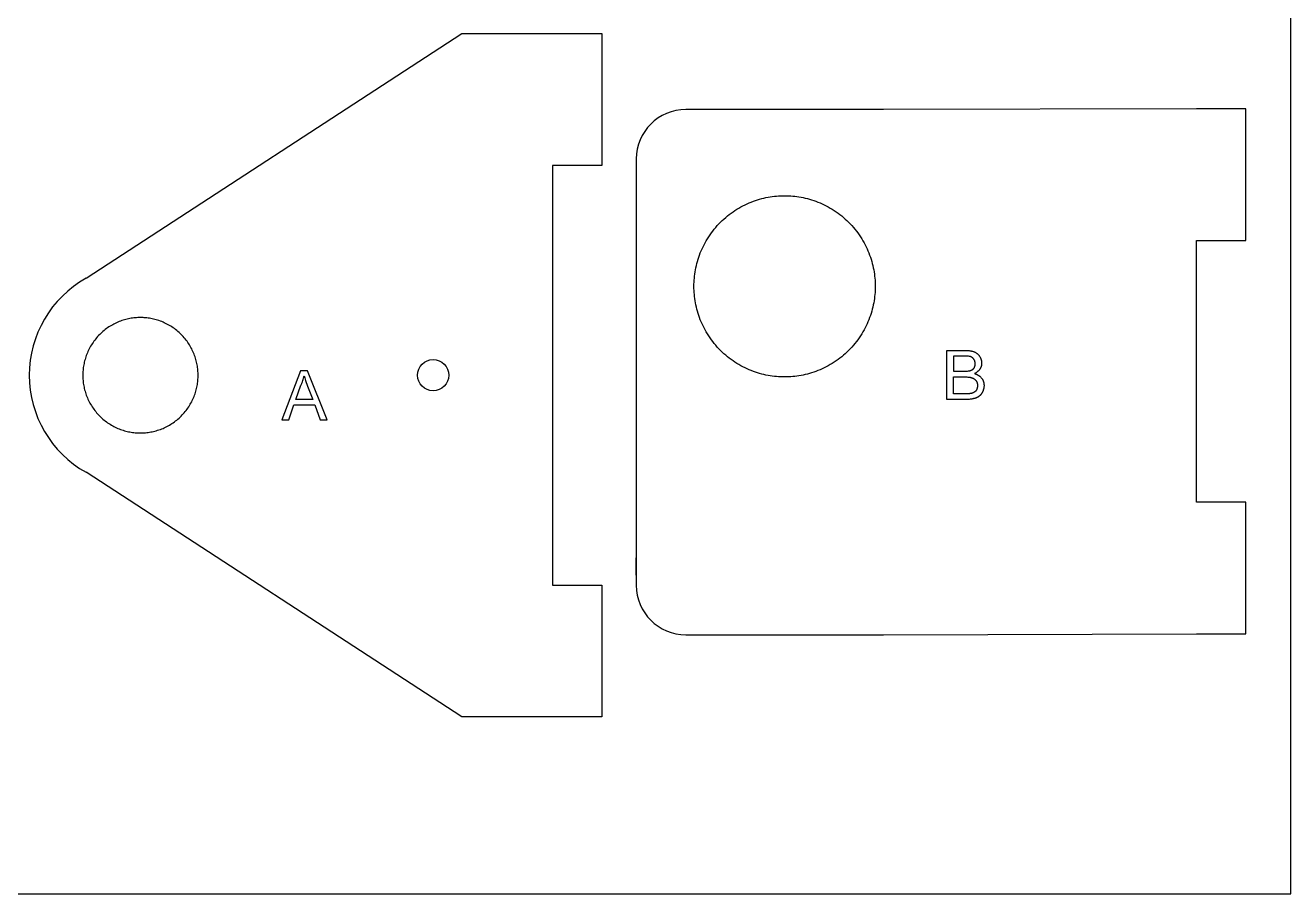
# Model space of a CAD drawing. Extents: x -681 to -116, y -32 to 76.
# Drawn here: x -192.9 to -116.1, y -31.6 to 21.1 of the extents above; entities that cross this region are included whole.
import ezdxf

# ---------------------------------------------------------------- set-up
doc = ezdxf.new("R2010")
doc.units = 0
doc.layers.add('DEFAULT', color=7, linetype='CONTINUOUS')
doc.layers.add('MAKE2D$VISIBLE$LINES', color=7, linetype='CONTINUOUS')

msp = doc.modelspace()

# ---------------------------------------------------------------- linework, layer by layer
at = {"layer": 'DEFAULT'}
for p, q in [((-116.133, -31.616), (-116.133, 76.384)), ((-140.853, 15.968), (-152.851, 15.968)), ((-121.851, 16.019), (-140.853, 15.968)), ((-118.851, 16.019), (-121.851, 16.019)), ((-118.851, 8.019), (-118.851, 16.019)), ((-155.851, 12.968), (-155.851, -12.278)), ((-149.742, 9.918), (-149.622, 9.991)), ((-149.622, 9.991), (-149.5, 10.06)), ((-149.5, 10.06), (-149.377, 10.125)), ((-149.377, 10.125), (-149.253, 10.187)), ((-149.253, 10.187), (-149.128, 10.246)), ((-149.128, 10.246), (-149.002, 10.301)), ((-149.002, 10.301), (-148.875, 10.353)), ((-148.875, 10.353), (-148.748, 10.402)), ((-148.748, 10.402), (-148.621, 10.447)), ((-148.621, 10.447), (-148.493, 10.489)), ((-148.493, 10.489), (-148.364, 10.527)), ((-148.364, 10.527), (-148.236, 10.562)), ((-148.236, 10.562), (-148.108, 10.594)), ((-148.108, 10.594), (-147.98, 10.622)), ((-147.98, 10.622), (-147.852, 10.648)), ((-147.852, 10.648), (-147.724, 10.67)), ((-147.724, 10.67), (-147.597, 10.689)), ((-147.597, 10.689), (-147.471, 10.704)), ((-147.471, 10.704), (-147.345, 10.717)), ((-147.345, 10.717), (-147.22, 10.727)), ((-147.22, 10.727), (-147.096, 10.734)), ((-147.096, 10.734), (-146.973, 10.738)), ((-146.973, 10.738), (-146.851, 10.74)), ((-146.851, 10.74), (-146.729, 10.738)), ((-146.729, 10.738), (-146.606, 10.734)), ((-146.606, 10.734), (-146.482, 10.727)), ((-146.482, 10.727), (-146.357, 10.717)), ((-146.357, 10.717), (-146.231, 10.704)), ((-146.231, 10.704), (-146.105, 10.689)), ((-146.105, 10.689), (-145.978, 10.67)), ((-145.978, 10.67), (-145.85, 10.648)), ((-145.85, 10.648), (-145.722, 10.622)), ((-145.722, 10.622), (-145.594, 10.594)), ((-145.594, 10.594), (-145.466, 10.562)), ((-145.466, 10.562), (-145.338, 10.527)), ((-145.338, 10.527), (-145.209, 10.489)), ((-145.209, 10.489), (-145.081, 10.447)), ((-145.081, 10.447), (-144.954, 10.402)), ((-144.954, 10.402), (-144.826, 10.353)), ((-144.826, 10.353), (-144.7, 10.301)), ((-144.7, 10.301), (-144.574, 10.246)), ((-144.574, 10.246), (-144.449, 10.187)), ((-144.449, 10.187), (-144.325, 10.125)), ((-144.325, 10.125), (-144.202, 10.06)), ((-144.202, 10.06), (-144.08, 9.991)), ((-144.08, 9.991), (-143.96, 9.918)), ((-150.74, 9.129), (-150.638, 9.228)), ((-150.638, 9.228), (-150.534, 9.325)), ((-150.534, 9.325), (-150.427, 9.419)), ((-150.427, 9.419), (-150.318, 9.509)), ((-150.318, 9.509), (-150.206, 9.597)), ((-150.206, 9.597), (-150.093, 9.682)), ((-150.093, 9.682), (-149.978, 9.764)), ((-149.978, 9.764), (-149.861, 9.843)), ((-149.861, 9.843), (-149.742, 9.918)), ((-143.96, 9.918), (-143.841, 9.843)), ((-143.841, 9.843), (-143.724, 9.764)), ((-143.724, 9.764), (-143.609, 9.682)), ((-143.609, 9.682), (-143.496, 9.597)), ((-143.496, 9.597), (-143.384, 9.509)), ((-143.384, 9.509), (-143.275, 9.419)), ((-143.275, 9.419), (-143.168, 9.325)), ((-143.168, 9.325), (-143.064, 9.228)), ((-143.064, 9.228), (-142.962, 9.129)), ((-151.376, 8.366), (-151.294, 8.482)), ((-151.294, 8.482), (-151.209, 8.595)), ((-151.209, 8.595), (-151.121, 8.706)), ((-151.121, 8.706), (-151.03, 8.815)), ((-151.03, 8.815), (-150.936, 8.922)), ((-150.936, 8.922), (-150.839, 9.027)), ((-150.839, 9.027), (-150.74, 9.129)), ((-142.962, 9.129), (-142.862, 9.027)), ((-142.862, 9.027), (-142.766, 8.922)), ((-142.766, 8.922), (-142.672, 8.815)), ((-142.672, 8.815), (-142.581, 8.706)), ((-142.581, 8.706), (-142.493, 8.595)), ((-142.493, 8.595), (-142.408, 8.482)), ((-142.408, 8.482), (-142.326, 8.366)), ((-151.799, 7.642), (-151.736, 7.766)), ((-151.736, 7.766), (-151.671, 7.889)), ((-151.671, 7.889), (-151.602, 8.01)), ((-151.602, 8.01), (-151.53, 8.13)), ((-151.53, 8.13), (-151.454, 8.249)), ((-151.454, 8.249), (-151.376, 8.366)), ((-142.326, 8.366), (-142.247, 8.249)), ((-142.247, 8.249), (-142.172, 8.13)), ((-142.172, 8.13), (-142.1, 8.01)), ((-142.1, 8.01), (-142.031, 7.889)), ((-142.031, 7.889), (-141.965, 7.766)), ((-141.965, 7.766), (-141.903, 7.642)), ((-121.851, -7.85), (-121.851, 8.019)), ((-121.851, 8.019), (-118.851, 8.019)), ((-152.1, 6.881), (-152.058, 7.009)), ((-152.058, 7.009), (-152.013, 7.137)), ((-152.013, 7.137), (-151.965, 7.264)), ((-151.965, 7.264), (-151.913, 7.391)), ((-151.913, 7.391), (-151.857, 7.517)), ((-151.857, 7.517), (-151.799, 7.642)), ((-141.903, 7.642), (-141.844, 7.517)), ((-141.844, 7.517), (-141.789, 7.391)), ((-141.789, 7.391), (-141.737, 7.264)), ((-141.737, 7.264), (-141.689, 7.137)), ((-141.689, 7.137), (-141.643, 7.009)), ((-141.643, 7.009), (-141.602, 6.881)), ((-152.281, 6.113), (-152.259, 6.24)), ((-152.259, 6.24), (-152.234, 6.368)), ((-152.234, 6.368), (-152.205, 6.496)), ((-152.205, 6.496), (-152.174, 6.625)), ((-152.174, 6.625), (-152.139, 6.753)), ((-152.139, 6.753), (-152.1, 6.881)), ((-141.602, 6.881), (-141.563, 6.753)), ((-141.563, 6.753), (-141.528, 6.625)), ((-141.528, 6.625), (-141.496, 6.496)), ((-141.496, 6.496), (-141.468, 6.368)), ((-141.468, 6.368), (-141.443, 6.24)), ((-141.443, 6.24), (-141.421, 6.113)), ((-152.35, 5.362), (-152.345, 5.485)), ((-152.345, 5.485), (-152.339, 5.609)), ((-152.339, 5.609), (-152.329, 5.734)), ((-152.329, 5.734), (-152.316, 5.859)), ((-152.316, 5.859), (-152.3, 5.986)), ((-152.3, 5.986), (-152.281, 6.113)), ((-141.421, 6.113), (-141.402, 5.986)), ((-141.402, 5.986), (-141.386, 5.859)), ((-141.386, 5.859), (-141.373, 5.734)), ((-141.373, 5.734), (-141.363, 5.609)), ((-141.363, 5.609), (-141.356, 5.485)), ((-141.356, 5.485), (-141.352, 5.362)), ((-152.351, 5.24), (-152.35, 5.362)), ((-152.35, 5.117), (-152.351, 5.24)), ((-152.345, 4.994), (-152.35, 5.117)), ((-152.339, 4.87), (-152.345, 4.994)), ((-152.329, 4.745), (-152.339, 4.87)), ((-152.316, 4.62), (-152.329, 4.745)), ((-152.3, 4.493), (-152.316, 4.62)), ((-141.386, 4.62), (-141.402, 4.493)), ((-141.373, 4.745), (-141.386, 4.62)), ((-141.363, 4.87), (-141.373, 4.745)), ((-141.356, 4.994), (-141.363, 4.87)), ((-141.352, 5.117), (-141.356, 4.994)), ((-141.352, 5.362), (-141.351, 5.24)), ((-141.351, 5.24), (-141.352, 5.117)), ((-152.281, 4.366), (-152.3, 4.493)), ((-152.259, 4.239), (-152.281, 4.366)), ((-152.234, 4.111), (-152.259, 4.239)), ((-152.205, 3.983), (-152.234, 4.111)), ((-152.174, 3.854), (-152.205, 3.983)), ((-152.139, 3.726), (-152.174, 3.854)), ((-141.528, 3.854), (-141.563, 3.726)), ((-141.496, 3.983), (-141.528, 3.854)), ((-141.468, 4.111), (-141.496, 3.983)), ((-141.443, 4.239), (-141.468, 4.111)), ((-141.421, 4.366), (-141.443, 4.239)), ((-141.402, 4.493), (-141.421, 4.366)), ((-152.1, 3.598), (-152.139, 3.726)), ((-152.058, 3.47), (-152.1, 3.598)), ((-152.013, 3.342), (-152.058, 3.47)), ((-151.965, 3.215), (-152.013, 3.342)), ((-151.913, 3.088), (-151.965, 3.215)), ((-151.857, 2.963), (-151.913, 3.088)), ((-141.789, 3.088), (-141.844, 2.963)), ((-141.737, 3.215), (-141.789, 3.088)), ((-141.689, 3.342), (-141.737, 3.215)), ((-141.643, 3.47), (-141.689, 3.342)), ((-141.602, 3.598), (-141.643, 3.47)), ((-141.563, 3.726), (-141.602, 3.598)), ((-151.799, 2.837), (-151.857, 2.963)), ((-151.736, 2.713), (-151.799, 2.837)), ((-151.671, 2.591), (-151.736, 2.713)), ((-151.602, 2.469), (-151.671, 2.591)), ((-151.53, 2.349), (-151.602, 2.469)), ((-151.454, 2.23), (-151.53, 2.349)), ((-142.172, 2.349), (-142.247, 2.23)), ((-142.1, 2.469), (-142.172, 2.349)), ((-142.031, 2.591), (-142.1, 2.469)), ((-141.965, 2.713), (-142.031, 2.591)), ((-141.903, 2.837), (-141.965, 2.713)), ((-141.844, 2.963), (-141.903, 2.837)), ((-151.376, 2.113), (-151.454, 2.23)), ((-151.294, 1.998), (-151.376, 2.113)), ((-151.209, 1.884), (-151.294, 1.998)), ((-151.121, 1.773), (-151.209, 1.884)), ((-151.03, 1.664), (-151.121, 1.773)), ((-150.936, 1.557), (-151.03, 1.664)), ((-150.839, 1.452), (-150.936, 1.557)), ((-142.766, 1.557), (-142.862, 1.452)), ((-142.672, 1.664), (-142.766, 1.557)), ((-142.581, 1.773), (-142.672, 1.664)), ((-142.493, 1.884), (-142.581, 1.773)), ((-142.408, 1.998), (-142.493, 1.884)), ((-142.326, 2.113), (-142.408, 1.998)), ((-142.247, 2.23), (-142.326, 2.113)), ((-150.74, 1.35), (-150.839, 1.452)), ((-150.638, 1.251), (-150.74, 1.35)), ((-150.534, 1.154), (-150.638, 1.251)), ((-150.427, 1.061), (-150.534, 1.154)), ((-150.318, 0.97), (-150.427, 1.061)), ((-150.206, 0.882), (-150.318, 0.97)), ((-150.093, 0.797), (-150.206, 0.882)), ((-149.978, 0.715), (-150.093, 0.797)), ((-143.609, 0.797), (-143.724, 0.715)), ((-143.496, 0.882), (-143.609, 0.797)), ((-143.384, 0.97), (-143.496, 0.882)), ((-143.275, 1.061), (-143.384, 0.97)), ((-143.168, 1.154), (-143.275, 1.061)), ((-143.064, 1.251), (-143.168, 1.154)), ((-142.962, 1.35), (-143.064, 1.251)), ((-142.862, 1.452), (-142.962, 1.35)), ((-149.861, 0.636), (-149.978, 0.715)), ((-149.742, 0.561), (-149.861, 0.636)), ((-149.622, 0.488), (-149.742, 0.561)), ((-149.5, 0.42), (-149.622, 0.488)), ((-149.377, 0.354), (-149.5, 0.42)), ((-149.253, 0.292), (-149.377, 0.354)), ((-149.128, 0.233), (-149.253, 0.292)), ((-149.002, 0.178), (-149.128, 0.233)), ((-148.875, 0.126), (-149.002, 0.178)), ((-148.748, 0.077), (-148.875, 0.126)), ((-148.621, 0.032), (-148.748, 0.077)), ((-148.493, -0.01), (-148.621, 0.032)), ((-145.081, 0.032), (-145.209, -0.01)), ((-144.954, 0.077), (-145.081, 0.032)), ((-144.826, 0.126), (-144.954, 0.077)), ((-144.7, 0.178), (-144.826, 0.126)), ((-144.574, 0.233), (-144.7, 0.178)), ((-144.449, 0.292), (-144.574, 0.233)), ((-144.325, 0.354), (-144.449, 0.292)), ((-144.202, 0.42), (-144.325, 0.354)), ((-144.08, 0.488), (-144.202, 0.42)), ((-143.96, 0.561), (-144.08, 0.488)), ((-143.841, 0.636), (-143.96, 0.561)), ((-143.724, 0.715), (-143.841, 0.636)), ((-148.364, -0.048), (-148.493, -0.01)), ((-148.236, -0.083), (-148.364, -0.048)), ((-148.108, -0.115), (-148.236, -0.083)), ((-147.98, -0.143), (-148.108, -0.115)), ((-147.852, -0.169), (-147.98, -0.143)), ((-147.724, -0.191), (-147.852, -0.169)), ((-147.597, -0.21), (-147.724, -0.191)), ((-147.471, -0.225), (-147.597, -0.21)), ((-147.345, -0.238), (-147.471, -0.225)), ((-147.22, -0.248), (-147.345, -0.238)), ((-147.096, -0.255), (-147.22, -0.248)), ((-146.973, -0.259), (-147.096, -0.255)), ((-146.851, -0.26), (-146.973, -0.259)), ((-146.729, -0.259), (-146.851, -0.26)), ((-146.606, -0.255), (-146.729, -0.259)), ((-146.482, -0.248), (-146.606, -0.255)), ((-146.357, -0.238), (-146.482, -0.248)), ((-146.231, -0.225), (-146.357, -0.238)), ((-146.105, -0.21), (-146.231, -0.225)), ((-145.978, -0.191), (-146.105, -0.21)), ((-145.85, -0.169), (-145.978, -0.191)), ((-145.722, -0.143), (-145.85, -0.169)), ((-145.594, -0.115), (-145.722, -0.143)), ((-145.466, -0.083), (-145.594, -0.115)), ((-145.338, -0.048), (-145.466, -0.083)), ((-145.209, -0.01), (-145.338, -0.048)), ((-118.851, -7.85), (-121.851, -7.85)), ((-118.851, -15.85), (-118.851, -7.85)), ((-155.851, -12.278), (-155.851, -11.238)), ((-155.851, -11.238), (-155.851, -12.901)), ((-152.851, -15.901), (-140.853, -15.901)), ((-140.853, -15.901), (-121.851, -15.85)), ((-121.851, -15.85), (-118.851, -15.85)), ((-681.133, -31.616), (-116.133, -31.616))]:
    msp.add_line(p, q, dxfattribs=at)
at = {"layer": 'DEFAULT', "color": 3}
for p, q in [((-137.005, 1.353), (-135.884, 1.353)), ((-137.005, -1.629), (-137.005, 1.353)), ((-136.011, 1.01), (-136.607, 1.01)), ((-136.607, 1.01), (-136.607, 0.088)), ((-135.933, 1.009), (-136.011, 1.01)), ((-135.861, 1.007), (-135.933, 1.009)), ((-135.884, 1.353), (-135.841, 1.353)), ((-135.796, 1.003), (-135.861, 1.007)), ((-135.841, 1.353), (-135.799, 1.351)), ((-135.799, 1.351), (-135.758, 1.349)), ((-135.737, 0.998), (-135.796, 1.003)), ((-135.758, 1.349), (-135.718, 1.347)), ((-135.684, 0.993), (-135.737, 0.998)), ((-135.718, 1.347), (-135.679, 1.343)), ((-135.637, 0.987), (-135.684, 0.993)), ((-135.679, 1.343), (-135.642, 1.339)), ((-135.642, 1.339), (-135.605, 1.334)), ((-135.595, 0.98), (-135.637, 0.987)), ((-135.605, 1.334), (-135.57, 1.328)), ((-135.559, 0.974), (-135.595, 0.98)), ((-135.57, 1.328), (-135.536, 1.322)), ((-135.551, 0.97), (-135.559, 0.974)), ((-135.542, 0.967), (-135.551, 0.97)), ((-135.534, 0.963), (-135.542, 0.967)), ((-135.536, 1.322), (-135.503, 1.315)), ((-135.527, 0.959), (-135.534, 0.963)), ((-135.519, 0.955), (-135.527, 0.959)), ((-135.512, 0.951), (-135.519, 0.955)), ((-135.504, 0.947), (-135.512, 0.951)), ((-135.497, 0.943), (-135.504, 0.947)), ((-135.503, 1.315), (-135.471, 1.308)), ((-135.49, 0.939), (-135.497, 0.943)), ((-135.484, 0.934), (-135.49, 0.939)), ((-135.477, 0.93), (-135.484, 0.934)), ((-135.471, 0.925), (-135.477, 0.93)), ((-135.471, 1.308), (-135.439, 1.3)), ((-135.464, 0.921), (-135.471, 0.925)), ((-135.458, 0.916), (-135.464, 0.921)), ((-135.452, 0.911), (-135.458, 0.916)), ((-135.446, 0.906), (-135.452, 0.911)), ((-135.44, 0.901), (-135.446, 0.906)), ((-135.434, 0.895), (-135.44, 0.901)), ((-135.439, 1.3), (-135.409, 1.291)), ((-135.423, 0.885), (-135.434, 0.895)), ((-135.412, 0.873), (-135.423, 0.885)), ((-135.401, 0.862), (-135.412, 0.873)), ((-135.409, 1.291), (-135.38, 1.282)), ((-135.391, 0.85), (-135.401, 0.862)), ((-135.381, 0.837), (-135.391, 0.85)), ((-135.37, 0.824), (-135.381, 0.837)), ((-135.38, 1.282), (-135.352, 1.273)), ((-135.36, 0.811), (-135.37, 0.824)), ((-135.355, 0.804), (-135.36, 0.811)), ((-135.35, 0.797), (-135.355, 0.804)), ((-135.352, 1.273), (-135.324, 1.263)), ((-135.346, 0.79), (-135.35, 0.797)), ((-135.341, 0.783), (-135.346, 0.79)), ((-135.337, 0.776), (-135.341, 0.783)), ((-135.333, 0.768), (-135.337, 0.776)), ((-135.33, 0.761), (-135.333, 0.768)), ((-135.324, 1.263), (-135.3, 1.249)), ((-135.3, 1.249), (-135.277, 1.235)), ((-135.277, 1.235), (-135.255, 1.22)), ((-135.255, 1.22), (-135.232, 1.205)), ((-135.232, 1.205), (-135.211, 1.189)), ((-135.211, 1.189), (-135.189, 1.173)), ((-135.189, 1.173), (-135.168, 1.156)), ((-135.168, 1.156), (-135.148, 1.139)), ((-135.148, 1.139), (-135.128, 1.12)), ((-135.128, 1.12), (-135.108, 1.102)), ((-135.108, 1.102), (-135.089, 1.082)), ((-135.089, 1.082), (-135.07, 1.062)), ((-135.07, 1.062), (-135.051, 1.041)), ((-135.051, 1.041), (-135.033, 1.019)), ((-135.033, 1.019), (-135.016, 0.997)), ((-135.016, 0.997), (-134.999, 0.974)), ((-134.999, 0.974), (-134.986, 0.95)), ((-134.986, 0.95), (-134.973, 0.926)), ((-134.973, 0.926), (-134.962, 0.902)), ((-134.962, 0.902), (-134.951, 0.878)), ((-134.951, 0.878), (-134.942, 0.854)), ((-134.942, 0.854), (-134.933, 0.83)), ((-134.933, 0.83), (-134.925, 0.806)), ((-134.925, 0.806), (-134.917, 0.782)), ((-134.917, 0.782), (-134.911, 0.757)), ((-176.224, 0.121), (-177.363, -2.861)), ((-175.808, 0.121), (-176.224, 0.121)), ((-174.616, -2.861), (-175.808, 0.121)), ((-136.607, 0.088), (-135.957, 0.088)), ((-135.957, 0.088), (-135.897, 0.089)), ((-135.897, 0.089), (-135.842, 0.091)), ((-135.842, 0.091), (-135.79, 0.095)), ((-135.79, 0.095), (-135.742, 0.099)), ((-135.742, 0.099), (-135.698, 0.105)), ((-135.698, 0.105), (-135.659, 0.111)), ((-135.659, 0.111), (-135.625, 0.117)), ((-135.625, 0.117), (-135.609, 0.121)), ((-135.609, 0.121), (-135.595, 0.124)), ((-135.595, 0.124), (-135.556, 0.138)), ((-135.556, 0.138), (-135.538, 0.145)), ((-135.538, 0.145), (-135.52, 0.152)), ((-135.52, 0.152), (-135.503, 0.159)), ((-135.503, 0.159), (-135.487, 0.167)), ((-135.487, 0.167), (-135.48, 0.171)), ((-135.48, 0.171), (-135.472, 0.175)), ((-135.472, 0.175), (-135.465, 0.179)), ((-135.465, 0.179), (-135.457, 0.183)), ((-135.457, 0.183), (-135.45, 0.187)), ((-135.45, 0.187), (-135.443, 0.192)), ((-135.443, 0.192), (-135.436, 0.196)), ((-135.436, 0.196), (-135.43, 0.201)), ((-135.43, 0.201), (-135.423, 0.206)), ((-135.423, 0.206), (-135.417, 0.21)), ((-135.417, 0.21), (-135.411, 0.216)), ((-135.411, 0.216), (-135.404, 0.221)), ((-135.404, 0.221), (-135.398, 0.226)), ((-135.398, 0.226), (-135.393, 0.232)), ((-135.393, 0.232), (-135.387, 0.237)), ((-135.387, 0.237), (-135.381, 0.243)), ((-135.381, 0.243), (-135.376, 0.249)), ((-135.376, 0.249), (-135.371, 0.256)), ((-135.371, 0.256), (-135.365, 0.262)), ((-135.365, 0.262), (-135.36, 0.269)), ((-135.36, 0.269), (-135.355, 0.276)), ((-135.355, 0.276), (-135.35, 0.283)), ((-135.35, 0.283), (-135.346, 0.29)), ((-135.346, 0.29), (-135.341, 0.297)), ((-135.341, 0.297), (-135.337, 0.304)), ((-135.337, 0.304), (-135.333, 0.311)), ((-135.333, 0.311), (-135.33, 0.319)), ((-135.326, 0.753), (-135.33, 0.761)), ((-135.33, 0.319), (-135.326, 0.326)), ((-135.323, 0.746), (-135.326, 0.753)), ((-135.326, 0.326), (-135.323, 0.334)), ((-135.319, 0.738), (-135.323, 0.746)), ((-135.323, 0.334), (-135.319, 0.342)), ((-135.316, 0.73), (-135.319, 0.738)), ((-135.319, 0.342), (-135.316, 0.35)), ((-135.313, 0.722), (-135.316, 0.73)), ((-135.316, 0.35), (-135.313, 0.358)), ((-135.311, 0.714), (-135.313, 0.722)), ((-135.313, 0.358), (-135.311, 0.366)), ((-135.308, 0.706), (-135.311, 0.714)), ((-135.311, 0.366), (-135.308, 0.374)), ((-135.306, 0.697), (-135.308, 0.706)), ((-135.308, 0.374), (-135.306, 0.382)), ((-135.304, 0.689), (-135.306, 0.697)), ((-135.306, 0.382), (-135.304, 0.391)), ((-135.302, 0.68), (-135.304, 0.689)), ((-135.304, 0.391), (-135.302, 0.399)), ((-135.3, 0.672), (-135.302, 0.68)), ((-135.302, 0.399), (-135.3, 0.408)), ((-135.298, 0.663), (-135.3, 0.672)), ((-135.3, 0.408), (-135.298, 0.417)), ((-135.296, 0.654), (-135.298, 0.663)), ((-135.298, 0.417), (-135.296, 0.425)), ((-135.294, 0.636), (-135.296, 0.654)), ((-135.296, 0.425), (-135.294, 0.443)), ((-135.292, 0.618), (-135.294, 0.636)), ((-135.294, 0.443), (-135.292, 0.462)), ((-135.29, 0.599), (-135.292, 0.618)), ((-135.292, 0.462), (-135.29, 0.481)), ((-135.289, 0.58), (-135.29, 0.599)), ((-135.29, 0.481), (-135.289, 0.5)), ((-135.288, 0.56), (-135.289, 0.58)), ((-135.289, 0.5), (-135.288, 0.52)), ((-135.288, 0.54), (-135.288, 0.56)), ((-135.288, 0.52), (-135.288, 0.54)), ((-135.222, 0.001), (-135.246, -0.014)), ((-135.199, 0.017), (-135.222, 0.001)), ((-135.177, 0.032), (-135.199, 0.017)), ((-135.155, 0.049), (-135.177, 0.032)), ((-135.134, 0.065), (-135.155, 0.049)), ((-135.114, 0.083), (-135.134, 0.065)), ((-135.095, 0.1), (-135.114, 0.083)), ((-135.086, 0.109), (-135.095, 0.1)), ((-135.077, 0.118), (-135.086, 0.109)), ((-135.068, 0.127), (-135.077, 0.118)), ((-135.06, 0.137), (-135.068, 0.127)), ((-135.051, 0.146), (-135.06, 0.137)), ((-135.043, 0.155), (-135.051, 0.146)), ((-135.035, 0.165), (-135.043, 0.155)), ((-135.027, 0.175), (-135.035, 0.165)), ((-135.02, 0.185), (-135.027, 0.175)), ((-135.013, 0.194), (-135.02, 0.185)), ((-135.006, 0.204), (-135.013, 0.194)), ((-134.999, 0.215), (-135.006, 0.204)), ((-134.992, 0.225), (-134.999, 0.215)), ((-134.986, 0.235), (-134.992, 0.225)), ((-134.979, 0.246), (-134.986, 0.235)), ((-134.973, 0.256), (-134.979, 0.246)), ((-134.967, 0.267), (-134.973, 0.256)), ((-134.962, 0.277), (-134.967, 0.267)), ((-134.956, 0.288), (-134.962, 0.277)), ((-134.951, 0.299), (-134.956, 0.288)), ((-134.946, 0.31), (-134.951, 0.299)), ((-134.942, 0.321), (-134.946, 0.31)), ((-134.937, 0.332), (-134.942, 0.321)), ((-134.933, 0.343), (-134.937, 0.332)), ((-134.928, 0.354), (-134.933, 0.343)), ((-134.925, 0.366), (-134.928, 0.354)), ((-134.921, 0.377), (-134.925, 0.366)), ((-134.917, 0.389), (-134.921, 0.377)), ((-134.914, 0.4), (-134.917, 0.389)), ((-134.911, 0.411), (-134.914, 0.4)), ((-134.911, 0.757), (-134.905, 0.732)), ((-134.908, 0.423), (-134.911, 0.411)), ((-134.905, 0.435), (-134.908, 0.423)), ((-134.905, 0.732), (-134.901, 0.707)), ((-134.903, 0.446), (-134.905, 0.435)), ((-134.901, 0.458), (-134.903, 0.446)), ((-134.901, 0.707), (-134.897, 0.681)), ((-134.899, 0.47), (-134.901, 0.458)), ((-134.897, 0.481), (-134.899, 0.47)), ((-134.897, 0.681), (-134.894, 0.656)), ((-134.895, 0.493), (-134.897, 0.481)), ((-134.894, 0.505), (-134.895, 0.493)), ((-134.894, 0.656), (-134.892, 0.629)), ((-134.893, 0.517), (-134.894, 0.505)), ((-134.892, 0.529), (-134.893, 0.517)), ((-134.892, 0.629), (-134.891, 0.603)), ((-134.891, 0.54), (-134.892, 0.529)), ((-134.891, 0.603), (-134.89, 0.576)), ((-134.89, 0.564), (-134.891, 0.552)), ((-134.891, 0.552), (-134.891, 0.54)), ((-134.89, 0.576), (-134.89, 0.564)), ((-176.513, -1.632), (-176.206, -0.765)), ((-176.206, -0.765), (-176.189, -0.731)), ((-176.189, -0.731), (-176.174, -0.696)), ((-176.174, -0.696), (-176.159, -0.662)), ((-176.159, -0.662), (-176.144, -0.626)), ((-176.144, -0.626), (-176.118, -0.555)), ((-176.118, -0.555), (-176.093, -0.483)), ((-176.093, -0.483), (-176.07, -0.409)), ((-176.07, -0.409), (-176.048, -0.335)), ((-176.048, -0.335), (-176.007, -0.187)), ((-176.007, -0.187), (-175.992, -0.25)), ((-175.992, -0.25), (-175.973, -0.319)), ((-175.973, -0.319), (-175.928, -0.469)), ((-175.928, -0.469), (-175.808, -0.819)), ((-136.607, -1.285), (-136.607, -0.255)), ((-136.607, -0.255), (-135.92, -0.255)), ((-135.92, -0.255), (-135.848, -0.256)), ((-135.848, -0.256), (-135.781, -0.259)), ((-135.781, -0.259), (-135.72, -0.263)), ((-135.72, -0.263), (-135.691, -0.266)), ((-135.691, -0.266), (-135.663, -0.269)), ((-135.663, -0.269), (-135.636, -0.272)), ((-135.636, -0.272), (-135.611, -0.277)), ((-135.611, -0.277), (-135.587, -0.281)), ((-135.587, -0.281), (-135.565, -0.286)), ((-135.565, -0.286), (-135.543, -0.291)), ((-135.543, -0.291), (-135.533, -0.294)), ((-135.533, -0.294), (-135.523, -0.297)), ((-135.523, -0.297), (-135.513, -0.3)), ((-135.513, -0.3), (-135.504, -0.303)), ((-135.504, -0.303), (-135.495, -0.306)), ((-135.495, -0.306), (-135.487, -0.31)), ((-135.487, -0.31), (-135.467, -0.317)), ((-135.467, -0.317), (-135.448, -0.324)), ((-135.448, -0.324), (-135.429, -0.332)), ((-135.429, -0.332), (-135.412, -0.34)), ((-135.412, -0.34), (-135.394, -0.349)), ((-135.394, -0.349), (-135.378, -0.358)), ((-135.378, -0.358), (-135.362, -0.367)), ((-135.362, -0.367), (-135.347, -0.377)), ((-135.347, -0.377), (-135.332, -0.388)), ((-135.332, -0.388), (-135.317, -0.398)), ((-135.297, -0.043), (-135.324, -0.057)), ((-135.324, -0.057), (-135.288, -0.067)), ((-135.317, -0.398), (-135.302, -0.41)), ((-135.302, -0.41), (-135.288, -0.421)), ((-135.271, -0.029), (-135.297, -0.043)), ((-135.288, -0.067), (-135.27, -0.073)), ((-135.288, -0.421), (-135.275, -0.433)), ((-135.275, -0.433), (-135.261, -0.446)), ((-135.246, -0.014), (-135.271, -0.029)), ((-135.27, -0.073), (-135.253, -0.079)), ((-135.261, -0.446), (-135.247, -0.459)), ((-135.253, -0.079), (-135.236, -0.085)), ((-135.247, -0.459), (-135.234, -0.472)), ((-135.236, -0.085), (-135.219, -0.091)), ((-135.234, -0.472), (-135.224, -0.489)), ((-135.224, -0.489), (-135.214, -0.506)), ((-135.219, -0.091), (-135.203, -0.097)), ((-135.214, -0.506), (-135.205, -0.523)), ((-135.205, -0.523), (-135.197, -0.541)), ((-135.203, -0.097), (-135.188, -0.104)), ((-135.197, -0.541), (-135.189, -0.558)), ((-135.189, -0.558), (-135.181, -0.576)), ((-135.188, -0.104), (-135.172, -0.111)), ((-135.181, -0.576), (-135.178, -0.585)), ((-135.178, -0.585), (-135.174, -0.594)), ((-135.174, -0.594), (-135.171, -0.603)), ((-135.172, -0.111), (-135.157, -0.118)), ((-135.171, -0.603), (-135.168, -0.612)), ((-135.168, -0.612), (-135.165, -0.622)), ((-135.165, -0.622), (-135.163, -0.631)), ((-135.163, -0.631), (-135.16, -0.641)), ((-135.16, -0.641), (-135.158, -0.65)), ((-135.158, -0.65), (-135.155, -0.66)), ((-135.157, -0.118), (-135.142, -0.125)), ((-135.155, -0.66), (-135.153, -0.67)), ((-135.153, -0.67), (-135.151, -0.68)), ((-135.151, -0.68), (-135.15, -0.691)), ((-135.15, -0.691), (-135.148, -0.701)), ((-135.148, -0.701), (-135.147, -0.712)), ((-135.147, -0.712), (-135.146, -0.723)), ((-135.146, -0.723), (-135.145, -0.734)), ((-135.145, -0.734), (-135.144, -0.745)), ((-135.144, -0.745), (-135.144, -0.756)), ((-135.144, -0.756), (-135.143, -0.768)), ((-135.143, -0.768), (-135.143, -0.779)), ((-135.142, -0.125), (-135.128, -0.133)), ((-135.128, -0.133), (-135.114, -0.141)), ((-135.114, -0.141), (-135.1, -0.148)), ((-135.1, -0.148), (-135.086, -0.157)), ((-135.086, -0.157), (-135.073, -0.165)), ((-135.073, -0.165), (-135.06, -0.174)), ((-135.06, -0.174), (-135.047, -0.182)), ((-135.047, -0.182), (-135.035, -0.191)), ((-135.035, -0.191), (-135.023, -0.201)), ((-135.023, -0.201), (-135.011, -0.21)), ((-135.011, -0.21), (-134.999, -0.22)), ((-134.999, -0.22), (-134.987, -0.229)), ((-134.987, -0.229), (-134.976, -0.24)), ((-134.976, -0.24), (-134.965, -0.25)), ((-134.965, -0.25), (-134.954, -0.26)), ((-134.954, -0.26), (-134.932, -0.282)), ((-134.932, -0.282), (-134.911, -0.304)), ((-134.911, -0.304), (-134.89, -0.328)), ((-134.89, -0.328), (-134.874, -0.352)), ((-134.874, -0.352), (-134.858, -0.376)), ((-134.858, -0.376), (-134.851, -0.388)), ((-134.851, -0.388), (-134.843, -0.401)), ((-134.843, -0.401), (-134.836, -0.413)), ((-134.836, -0.413), (-134.83, -0.426)), ((-134.83, -0.426), (-134.823, -0.439)), ((-134.823, -0.439), (-134.817, -0.452)), ((-134.817, -0.452), (-134.811, -0.465)), ((-134.811, -0.465), (-134.805, -0.479)), ((-134.805, -0.479), (-134.799, -0.492)), ((-134.799, -0.492), (-134.794, -0.506)), ((-134.794, -0.506), (-134.789, -0.519)), ((-134.789, -0.519), (-134.784, -0.533)), ((-134.784, -0.533), (-134.78, -0.547)), ((-134.78, -0.547), (-134.775, -0.561)), ((-134.775, -0.561), (-134.771, -0.576)), ((-134.771, -0.576), (-134.768, -0.59)), ((-134.768, -0.59), (-134.764, -0.605)), ((-134.764, -0.605), (-134.761, -0.62)), ((-134.761, -0.62), (-134.758, -0.635)), ((-134.758, -0.635), (-134.756, -0.65)), ((-134.756, -0.65), (-134.753, -0.666)), ((-134.753, -0.666), (-134.751, -0.681)), ((-134.751, -0.681), (-134.75, -0.697)), ((-134.75, -0.697), (-134.748, -0.713)), ((-134.748, -0.713), (-134.747, -0.73)), ((-134.747, -0.73), (-134.746, -0.746)), ((-134.746, -0.746), (-134.746, -0.763)), ((-134.746, -0.763), (-134.746, -0.779)), ((-175.808, -0.819), (-175.483, -1.632)), ((-135.848, -1.285), (-136.607, -1.285)), ((-135.76, -1.285), (-135.848, -1.285)), ((-135.721, -1.284), (-135.76, -1.285)), ((-135.685, -1.283), (-135.721, -1.284)), ((-135.669, -1.282), (-135.685, -1.283)), ((-135.653, -1.281), (-135.669, -1.282)), ((-135.638, -1.28), (-135.653, -1.281)), ((-135.624, -1.278), (-135.638, -1.28)), ((-135.611, -1.276), (-135.624, -1.278)), ((-135.605, -1.275), (-135.611, -1.276)), ((-135.599, -1.273), (-135.605, -1.275)), ((-135.593, -1.272), (-135.599, -1.273)), ((-135.588, -1.271), (-135.593, -1.272)), ((-135.582, -1.269), (-135.588, -1.271)), ((-135.577, -1.267), (-135.582, -1.269)), ((-135.513, -1.254), (-135.577, -1.267)), ((-135.483, -1.246), (-135.513, -1.254)), ((-135.469, -1.242), (-135.483, -1.246)), ((-135.455, -1.238), (-135.469, -1.242)), ((-135.442, -1.234), (-135.455, -1.238)), ((-135.429, -1.229), (-135.442, -1.234)), ((-135.416, -1.224), (-135.429, -1.229)), ((-135.404, -1.219), (-135.416, -1.224)), ((-135.398, -1.216), (-135.404, -1.219)), ((-135.393, -1.214), (-135.398, -1.216)), ((-135.387, -1.211), (-135.393, -1.214)), ((-135.381, -1.208), (-135.387, -1.211)), ((-135.376, -1.205), (-135.381, -1.208)), ((-135.371, -1.202), (-135.376, -1.205)), ((-135.365, -1.198), (-135.371, -1.202)), ((-135.36, -1.195), (-135.365, -1.198)), ((-135.353, -1.192), (-135.36, -1.195)), ((-135.347, -1.188), (-135.353, -1.192)), ((-135.34, -1.184), (-135.347, -1.188)), ((-135.334, -1.181), (-135.34, -1.184)), ((-135.328, -1.177), (-135.334, -1.181)), ((-135.321, -1.173), (-135.328, -1.177)), ((-135.315, -1.169), (-135.321, -1.173)), ((-135.309, -1.165), (-135.315, -1.169)), ((-135.303, -1.16), (-135.309, -1.165)), ((-135.298, -1.156), (-135.303, -1.16)), ((-135.292, -1.151), (-135.298, -1.156)), ((-135.286, -1.147), (-135.292, -1.151)), ((-135.281, -1.142), (-135.286, -1.147)), ((-135.276, -1.137), (-135.281, -1.142)), ((-135.27, -1.132), (-135.276, -1.137)), ((-135.265, -1.127), (-135.27, -1.132)), ((-135.26, -1.122), (-135.265, -1.127)), ((-135.255, -1.117), (-135.26, -1.122)), ((-135.25, -1.112), (-135.255, -1.117)), ((-135.246, -1.106), (-135.25, -1.112)), ((-135.241, -1.101), (-135.246, -1.106)), ((-135.223, -1.532), (-135.244, -1.54)), ((-135.237, -1.095), (-135.241, -1.101)), ((-135.232, -1.089), (-135.237, -1.095)), ((-135.228, -1.083), (-135.232, -1.089)), ((-135.224, -1.077), (-135.228, -1.083)), ((-135.22, -1.071), (-135.224, -1.077)), ((-135.202, -1.523), (-135.223, -1.532)), ((-135.216, -1.065), (-135.22, -1.071)), ((-135.212, -1.059), (-135.216, -1.065)), ((-135.208, -1.052), (-135.212, -1.059)), ((-135.204, -1.046), (-135.208, -1.052)), ((-135.201, -1.039), (-135.204, -1.046)), ((-135.182, -1.513), (-135.202, -1.523)), ((-135.197, -1.032), (-135.201, -1.039)), ((-135.194, -1.026), (-135.197, -1.032)), ((-135.191, -1.019), (-135.194, -1.026)), ((-135.188, -1.012), (-135.191, -1.019)), ((-135.185, -1.005), (-135.188, -1.012)), ((-135.179, -0.99), (-135.185, -1.005)), ((-135.162, -1.503), (-135.182, -1.513)), ((-135.174, -0.975), (-135.179, -0.99)), ((-135.169, -0.96), (-135.174, -0.975)), ((-135.164, -0.944), (-135.169, -0.96)), ((-135.16, -0.929), (-135.164, -0.944)), ((-135.143, -1.492), (-135.162, -1.503)), ((-135.157, -0.913), (-135.16, -0.929)), ((-135.154, -0.897), (-135.157, -0.913)), ((-135.151, -0.88), (-135.154, -0.897)), ((-135.149, -0.864), (-135.151, -0.88)), ((-135.147, -0.847), (-135.149, -0.864)), ((-135.145, -0.83), (-135.147, -0.847)), ((-135.144, -0.813), (-135.145, -0.83)), ((-135.143, -0.796), (-135.144, -0.813)), ((-135.143, -0.779), (-135.143, -0.796)), ((-135.124, -1.481), (-135.143, -1.492)), ((-135.106, -1.469), (-135.124, -1.481)), ((-135.088, -1.456), (-135.106, -1.469)), ((-135.07, -1.443), (-135.088, -1.456)), ((-135.053, -1.43), (-135.07, -1.443)), ((-135.044, -1.425), (-135.053, -1.43)), ((-135.036, -1.419), (-135.044, -1.425)), ((-135.028, -1.414), (-135.036, -1.419)), ((-135.02, -1.408), (-135.028, -1.414)), ((-135.012, -1.402), (-135.02, -1.408)), ((-135.004, -1.396), (-135.012, -1.402)), ((-134.996, -1.389), (-135.004, -1.396)), ((-134.989, -1.383), (-134.996, -1.389)), ((-134.981, -1.376), (-134.989, -1.383)), ((-134.973, -1.369), (-134.981, -1.376)), ((-134.966, -1.361), (-134.973, -1.369)), ((-134.959, -1.354), (-134.966, -1.361)), ((-134.952, -1.346), (-134.959, -1.354)), ((-134.945, -1.338), (-134.952, -1.346)), ((-134.938, -1.33), (-134.945, -1.338)), ((-134.931, -1.322), (-134.938, -1.33)), ((-134.924, -1.313), (-134.931, -1.322)), ((-134.918, -1.304), (-134.924, -1.313)), ((-134.911, -1.295), (-134.918, -1.304)), ((-134.905, -1.286), (-134.911, -1.295)), ((-134.898, -1.277), (-134.905, -1.286)), ((-134.892, -1.267), (-134.898, -1.277)), ((-134.88, -1.247), (-134.892, -1.267)), ((-134.868, -1.226), (-134.88, -1.247)), ((-134.857, -1.205), (-134.868, -1.226)), ((-134.846, -1.182), (-134.857, -1.205)), ((-134.836, -1.159), (-134.846, -1.182)), ((-134.826, -1.138), (-134.836, -1.159)), ((-134.817, -1.117), (-134.826, -1.138)), ((-134.808, -1.094), (-134.817, -1.117)), ((-134.799, -1.072), (-134.808, -1.094)), ((-134.791, -1.048), (-134.799, -1.072)), ((-134.784, -1.025), (-134.791, -1.048)), ((-134.777, -1), (-134.784, -1.025)), ((-134.771, -0.976), (-134.777, -1)), ((-134.765, -0.951), (-134.771, -0.976)), ((-134.76, -0.927), (-134.765, -0.951)), ((-134.756, -0.902), (-134.76, -0.927)), ((-134.752, -0.877), (-134.756, -0.902)), ((-134.749, -0.852), (-134.752, -0.877)), ((-134.747, -0.828), (-134.749, -0.852)), ((-134.746, -0.803), (-134.747, -0.828)), ((-134.746, -0.779), (-134.746, -0.803)), ((-176.947, -2.861), (-176.64, -1.958)), ((-176.64, -1.958), (-175.356, -1.958)), ((-175.483, -1.632), (-176.513, -1.632)), ((-175.356, -1.958), (-175.031, -2.861)), ((-135.866, -1.629), (-137.005, -1.629)), ((-135.793, -1.628), (-135.866, -1.629)), ((-135.724, -1.625), (-135.793, -1.628)), ((-135.658, -1.621), (-135.724, -1.625)), ((-135.595, -1.615), (-135.658, -1.621)), ((-135.565, -1.612), (-135.595, -1.615)), ((-135.536, -1.608), (-135.565, -1.612)), ((-135.507, -1.603), (-135.536, -1.608)), ((-135.48, -1.598), (-135.507, -1.603)), ((-135.453, -1.593), (-135.48, -1.598)), ((-135.427, -1.587), (-135.453, -1.593)), ((-135.402, -1.581), (-135.427, -1.587)), ((-135.378, -1.575), (-135.402, -1.581)), ((-135.366, -1.573), (-135.378, -1.575)), ((-135.355, -1.571), (-135.366, -1.573)), ((-135.343, -1.569), (-135.355, -1.571)), ((-135.332, -1.566), (-135.343, -1.569)), ((-135.32, -1.564), (-135.332, -1.566)), ((-135.309, -1.561), (-135.32, -1.564)), ((-135.298, -1.558), (-135.309, -1.561)), ((-135.287, -1.555), (-135.298, -1.558)), ((-135.276, -1.551), (-135.287, -1.555)), ((-135.265, -1.548), (-135.276, -1.551)), ((-135.254, -1.544), (-135.265, -1.548)), ((-135.244, -1.54), (-135.254, -1.544)), ((-177.363, -2.861), (-176.947, -2.861)), ((-175.031, -2.861), (-174.616, -2.861))]:
    msp.add_line(p, q, dxfattribs=at)
at = {"layer": 'DEFAULT'}
msp.add_circle((-168.182, -0.155), 0.95, dxfattribs=at)
for centre, start, end in [((-152.851, 12.968), 90, 180), ((-152.851, -12.901), 180, 270)]:
    msp.add_arc(centre, 3, start, end, dxfattribs=at)
at = {"layer": 'MAKE2D$VISIBLE$LINES'}
for p, q in [((-189.251, 5.731), (-166.446, 20.574)), ((-166.446, 20.574), (-160.947, 20.574)), ((-160.947, 20.574), (-157.947, 20.574)), ((-157.947, 20.574), (-157.947, 12.574)), ((-157.947, 12.574), (-160.947, 12.574)), ((-160.947, 12.574), (-160.947, -12.885)), ((-187.235, 3.099), (-187.316, 3.066)), ((-187.154, 3.13), (-187.235, 3.099)), ((-187.073, 3.159), (-187.154, 3.13)), ((-186.991, 3.185), (-187.073, 3.159)), ((-186.91, 3.21), (-186.991, 3.185)), ((-186.828, 3.232), (-186.91, 3.21)), ((-186.747, 3.252), (-186.828, 3.232)), ((-186.665, 3.27), (-186.747, 3.252)), ((-186.584, 3.286), (-186.665, 3.27)), ((-186.503, 3.3), (-186.584, 3.286)), ((-186.422, 3.312), (-186.503, 3.3)), ((-186.341, 3.322), (-186.422, 3.312)), ((-186.261, 3.331), (-186.341, 3.322)), ((-186.182, 3.337), (-186.261, 3.331)), ((-186.103, 3.341), (-186.182, 3.337)), ((-186.025, 3.344), (-186.103, 3.341)), ((-185.947, 3.345), (-186.025, 3.344)), ((-185.869, 3.344), (-185.947, 3.345)), ((-185.791, 3.341), (-185.869, 3.344)), ((-185.712, 3.337), (-185.791, 3.341)), ((-185.632, 3.331), (-185.712, 3.337)), ((-185.552, 3.322), (-185.632, 3.331)), ((-185.472, 3.312), (-185.552, 3.322)), ((-185.391, 3.3), (-185.472, 3.312)), ((-185.31, 3.286), (-185.391, 3.3)), ((-185.229, 3.27), (-185.31, 3.286)), ((-185.147, 3.252), (-185.229, 3.27)), ((-185.065, 3.232), (-185.147, 3.252)), ((-184.984, 3.21), (-185.065, 3.232)), ((-184.902, 3.185), (-184.984, 3.21)), ((-184.821, 3.159), (-184.902, 3.185)), ((-184.739, 3.13), (-184.821, 3.159)), ((-184.658, 3.099), (-184.739, 3.13)), ((-184.578, 3.066), (-184.658, 3.099)), ((-188.422, 2.32), (-188.485, 2.255)), ((-188.357, 2.383), (-188.422, 2.32)), ((-188.29, 2.444), (-188.357, 2.383)), ((-188.222, 2.504), (-188.29, 2.444)), ((-188.153, 2.562), (-188.222, 2.504)), ((-188.082, 2.618), (-188.153, 2.562)), ((-188.01, 2.672), (-188.082, 2.618)), ((-187.937, 2.724), (-188.01, 2.672)), ((-187.862, 2.774), (-187.937, 2.724)), ((-187.787, 2.822), (-187.862, 2.774)), ((-187.71, 2.868), (-187.787, 2.822)), ((-187.633, 2.912), (-187.71, 2.868)), ((-187.554, 2.954), (-187.633, 2.912)), ((-187.475, 2.993), (-187.554, 2.954)), ((-187.396, 3.031), (-187.475, 2.993)), ((-187.316, 3.066), (-187.396, 3.031)), ((-184.498, 3.031), (-184.578, 3.066)), ((-184.418, 2.993), (-184.498, 3.031)), ((-184.339, 2.954), (-184.418, 2.993)), ((-184.261, 2.912), (-184.339, 2.954)), ((-184.184, 2.868), (-184.261, 2.912)), ((-184.107, 2.822), (-184.184, 2.868)), ((-184.032, 2.774), (-184.107, 2.822)), ((-183.957, 2.724), (-184.032, 2.774)), ((-183.884, 2.672), (-183.957, 2.724)), ((-183.812, 2.618), (-183.884, 2.672)), ((-183.741, 2.562), (-183.812, 2.618)), ((-183.671, 2.504), (-183.741, 2.562)), ((-183.603, 2.444), (-183.671, 2.504)), ((-183.537, 2.383), (-183.603, 2.444)), ((-183.472, 2.32), (-183.537, 2.383)), ((-183.409, 2.255), (-183.472, 2.32)), ((-188.97, 1.608), (-189.014, 1.53)), ((-188.924, 1.684), (-188.97, 1.608)), ((-188.876, 1.76), (-188.924, 1.684)), ((-188.826, 1.834), (-188.876, 1.76)), ((-188.774, 1.908), (-188.826, 1.834)), ((-188.72, 1.98), (-188.774, 1.908)), ((-188.664, 2.051), (-188.72, 1.98)), ((-188.606, 2.12), (-188.664, 2.051)), ((-188.546, 2.188), (-188.606, 2.12)), ((-188.485, 2.255), (-188.546, 2.188)), ((-183.347, 2.188), (-183.409, 2.255)), ((-183.287, 2.12), (-183.347, 2.188)), ((-183.23, 2.051), (-183.287, 2.12)), ((-183.174, 1.98), (-183.23, 2.051)), ((-183.12, 1.908), (-183.174, 1.98)), ((-183.067, 1.834), (-183.12, 1.908)), ((-183.017, 1.76), (-183.067, 1.834)), ((-182.969, 1.684), (-183.017, 1.76)), ((-182.923, 1.608), (-182.969, 1.684)), ((-182.88, 1.53), (-182.923, 1.608)), ((-189.312, 0.808), (-189.334, 0.726)), ((-189.287, 0.889), (-189.312, 0.808)), ((-189.261, 0.971), (-189.287, 0.889)), ((-189.232, 1.052), (-189.261, 0.971)), ((-189.201, 1.133), (-189.232, 1.052)), ((-189.168, 1.214), (-189.201, 1.133)), ((-189.133, 1.294), (-189.168, 1.214)), ((-189.095, 1.373), (-189.133, 1.294)), ((-189.056, 1.452), (-189.095, 1.373)), ((-189.014, 1.53), (-189.056, 1.452)), ((-182.838, 1.452), (-182.88, 1.53)), ((-182.798, 1.373), (-182.838, 1.452)), ((-182.761, 1.294), (-182.798, 1.373)), ((-182.726, 1.214), (-182.761, 1.294)), ((-182.693, 1.133), (-182.726, 1.214)), ((-182.662, 1.052), (-182.693, 1.133)), ((-182.633, 0.971), (-182.662, 1.052)), ((-182.606, 0.889), (-182.633, 0.971)), ((-182.582, 0.808), (-182.606, 0.889)), ((-182.56, 0.726), (-182.582, 0.808)), ((-189.443, 0.001), (-189.446, -0.078)), ((-189.439, 0.08), (-189.443, 0.001)), ((-189.433, 0.159), (-189.439, 0.08)), ((-189.425, 0.239), (-189.433, 0.159)), ((-189.414, 0.32), (-189.425, 0.239)), ((-189.402, 0.4), (-189.414, 0.32)), ((-189.388, 0.482), (-189.402, 0.4)), ((-189.372, 0.563), (-189.388, 0.482)), ((-189.354, 0.644), (-189.372, 0.563)), ((-189.334, 0.726), (-189.354, 0.644)), ((-182.539, 0.644), (-182.56, 0.726)), ((-182.521, 0.563), (-182.539, 0.644)), ((-182.505, 0.482), (-182.521, 0.563)), ((-182.491, 0.4), (-182.505, 0.482)), ((-182.479, 0.32), (-182.491, 0.4)), ((-182.469, 0.239), (-182.479, 0.32)), ((-182.461, 0.159), (-182.469, 0.239)), ((-182.455, 0.08), (-182.461, 0.159)), ((-182.45, 0.001), (-182.455, 0.08)), ((-182.448, -0.078), (-182.45, 0.001)), ((-189.446, -0.078), (-189.447, -0.155)), ((-189.447, -0.155), (-189.446, -0.233)), ((-189.446, -0.233), (-189.443, -0.311)), ((-189.443, -0.311), (-189.439, -0.39)), ((-189.439, -0.39), (-189.433, -0.47)), ((-189.433, -0.47), (-189.425, -0.55)), ((-189.425, -0.55), (-189.414, -0.63)), ((-189.414, -0.63), (-189.402, -0.711)), ((-189.402, -0.711), (-189.388, -0.792)), ((-182.505, -0.792), (-182.491, -0.711)), ((-182.491, -0.711), (-182.479, -0.63)), ((-182.479, -0.63), (-182.469, -0.55)), ((-182.469, -0.55), (-182.461, -0.47)), ((-182.461, -0.47), (-182.455, -0.39)), ((-182.455, -0.39), (-182.45, -0.311)), ((-182.45, -0.311), (-182.448, -0.233)), ((-182.447, -0.155), (-182.448, -0.078)), ((-182.448, -0.233), (-182.447, -0.155)), ((-189.388, -0.792), (-189.372, -0.874)), ((-189.372, -0.874), (-189.354, -0.955)), ((-189.354, -0.955), (-189.334, -1.037)), ((-189.334, -1.037), (-189.312, -1.118)), ((-189.312, -1.118), (-189.287, -1.2)), ((-189.287, -1.2), (-189.261, -1.281)), ((-189.261, -1.281), (-189.232, -1.363)), ((-189.232, -1.363), (-189.201, -1.444)), ((-189.201, -1.444), (-189.168, -1.524)), ((-189.168, -1.524), (-189.133, -1.604)), ((-182.761, -1.604), (-182.726, -1.524)), ((-182.726, -1.524), (-182.693, -1.444)), ((-182.693, -1.444), (-182.662, -1.363)), ((-182.662, -1.363), (-182.633, -1.281)), ((-182.633, -1.281), (-182.606, -1.2)), ((-182.606, -1.2), (-182.582, -1.118)), ((-182.582, -1.118), (-182.56, -1.037)), ((-182.56, -1.037), (-182.539, -0.955)), ((-182.539, -0.955), (-182.521, -0.874)), ((-182.521, -0.874), (-182.505, -0.792)), ((-189.133, -1.604), (-189.095, -1.684)), ((-189.095, -1.684), (-189.056, -1.763)), ((-189.056, -1.763), (-189.014, -1.841)), ((-189.014, -1.841), (-188.97, -1.918)), ((-188.97, -1.918), (-188.924, -1.995)), ((-188.924, -1.995), (-188.876, -2.071)), ((-188.876, -2.071), (-188.826, -2.145)), ((-188.826, -2.145), (-188.774, -2.218)), ((-188.774, -2.218), (-188.72, -2.291)), ((-188.72, -2.291), (-188.664, -2.361)), ((-183.23, -2.361), (-183.174, -2.291)), ((-183.174, -2.291), (-183.12, -2.218)), ((-183.12, -2.218), (-183.067, -2.145)), ((-183.067, -2.145), (-183.017, -2.071)), ((-183.017, -2.071), (-182.969, -1.995)), ((-182.969, -1.995), (-182.923, -1.918)), ((-182.923, -1.918), (-182.88, -1.841)), ((-182.88, -1.841), (-182.838, -1.763)), ((-182.838, -1.763), (-182.798, -1.684)), ((-182.798, -1.684), (-182.761, -1.604)), ((-188.664, -2.361), (-188.606, -2.431)), ((-188.606, -2.431), (-188.546, -2.499)), ((-188.546, -2.499), (-188.485, -2.565)), ((-188.485, -2.565), (-188.422, -2.63)), ((-188.422, -2.63), (-188.357, -2.693)), ((-188.357, -2.693), (-188.29, -2.755)), ((-188.29, -2.755), (-188.222, -2.815)), ((-188.222, -2.815), (-188.153, -2.873)), ((-188.153, -2.873), (-188.082, -2.929)), ((-188.082, -2.929), (-188.01, -2.983)), ((-188.01, -2.983), (-187.937, -3.035)), ((-187.937, -3.035), (-187.862, -3.085)), ((-184.032, -3.085), (-183.957, -3.035)), ((-183.957, -3.035), (-183.884, -2.983)), ((-183.884, -2.983), (-183.812, -2.929)), ((-183.812, -2.929), (-183.741, -2.873)), ((-183.741, -2.873), (-183.671, -2.815)), ((-183.671, -2.815), (-183.603, -2.755)), ((-183.603, -2.755), (-183.537, -2.693)), ((-183.537, -2.693), (-183.472, -2.63)), ((-183.472, -2.63), (-183.409, -2.565)), ((-183.409, -2.565), (-183.347, -2.499)), ((-183.347, -2.499), (-183.287, -2.431)), ((-183.287, -2.431), (-183.23, -2.361)), ((-187.862, -3.085), (-187.787, -3.133)), ((-187.787, -3.133), (-187.71, -3.179)), ((-187.71, -3.179), (-187.633, -3.223)), ((-187.633, -3.223), (-187.554, -3.264)), ((-187.554, -3.264), (-187.475, -3.304)), ((-187.475, -3.304), (-187.396, -3.341)), ((-187.396, -3.341), (-187.316, -3.377)), ((-187.316, -3.377), (-187.235, -3.41)), ((-187.235, -3.41), (-187.154, -3.44)), ((-187.154, -3.44), (-187.073, -3.469)), ((-187.073, -3.469), (-186.991, -3.496)), ((-186.991, -3.496), (-186.91, -3.52)), ((-186.91, -3.52), (-186.828, -3.543)), ((-186.828, -3.543), (-186.747, -3.563)), ((-186.747, -3.563), (-186.665, -3.581)), ((-186.665, -3.581), (-186.584, -3.597)), ((-186.584, -3.597), (-186.503, -3.611)), ((-186.503, -3.611), (-186.422, -3.623)), ((-186.422, -3.623), (-186.341, -3.633)), ((-186.341, -3.633), (-186.261, -3.641)), ((-186.261, -3.641), (-186.182, -3.647)), ((-186.182, -3.647), (-186.103, -3.652)), ((-186.103, -3.652), (-186.025, -3.654)), ((-186.025, -3.654), (-185.947, -3.655)), ((-185.947, -3.655), (-185.869, -3.654)), ((-185.869, -3.654), (-185.791, -3.652)), ((-185.791, -3.652), (-185.712, -3.647)), ((-185.712, -3.647), (-185.632, -3.641)), ((-185.632, -3.641), (-185.552, -3.633)), ((-185.552, -3.633), (-185.472, -3.623)), ((-185.472, -3.623), (-185.391, -3.611)), ((-185.391, -3.611), (-185.31, -3.597)), ((-185.31, -3.597), (-185.229, -3.581)), ((-185.229, -3.581), (-185.147, -3.563)), ((-185.147, -3.563), (-185.065, -3.543)), ((-185.065, -3.543), (-184.984, -3.52)), ((-184.984, -3.52), (-184.902, -3.496)), ((-184.902, -3.496), (-184.821, -3.469)), ((-184.821, -3.469), (-184.739, -3.44)), ((-184.739, -3.44), (-184.658, -3.41)), ((-184.658, -3.41), (-184.578, -3.377)), ((-184.578, -3.377), (-184.498, -3.341)), ((-184.498, -3.341), (-184.418, -3.304)), ((-184.418, -3.304), (-184.339, -3.264)), ((-184.339, -3.264), (-184.261, -3.223)), ((-184.261, -3.223), (-184.184, -3.179)), ((-184.184, -3.179), (-184.107, -3.133)), ((-184.107, -3.133), (-184.032, -3.085)), ((-166.446, -20.885), (-189.251, -6.041)), ((-160.947, -12.885), (-157.947, -12.885)), ((-157.947, -12.885), (-157.947, -20.885)), ((-160.947, -20.885), (-166.446, -20.885)), ((-157.947, -20.885), (-160.947, -20.885))]:
    msp.add_line(p, q, dxfattribs=at)
msp.add_arc((-185.947, -0.155), 6.75, 119.3059, 240.6941, dxfattribs=at)

doc.saveas('drawing.dxf')
